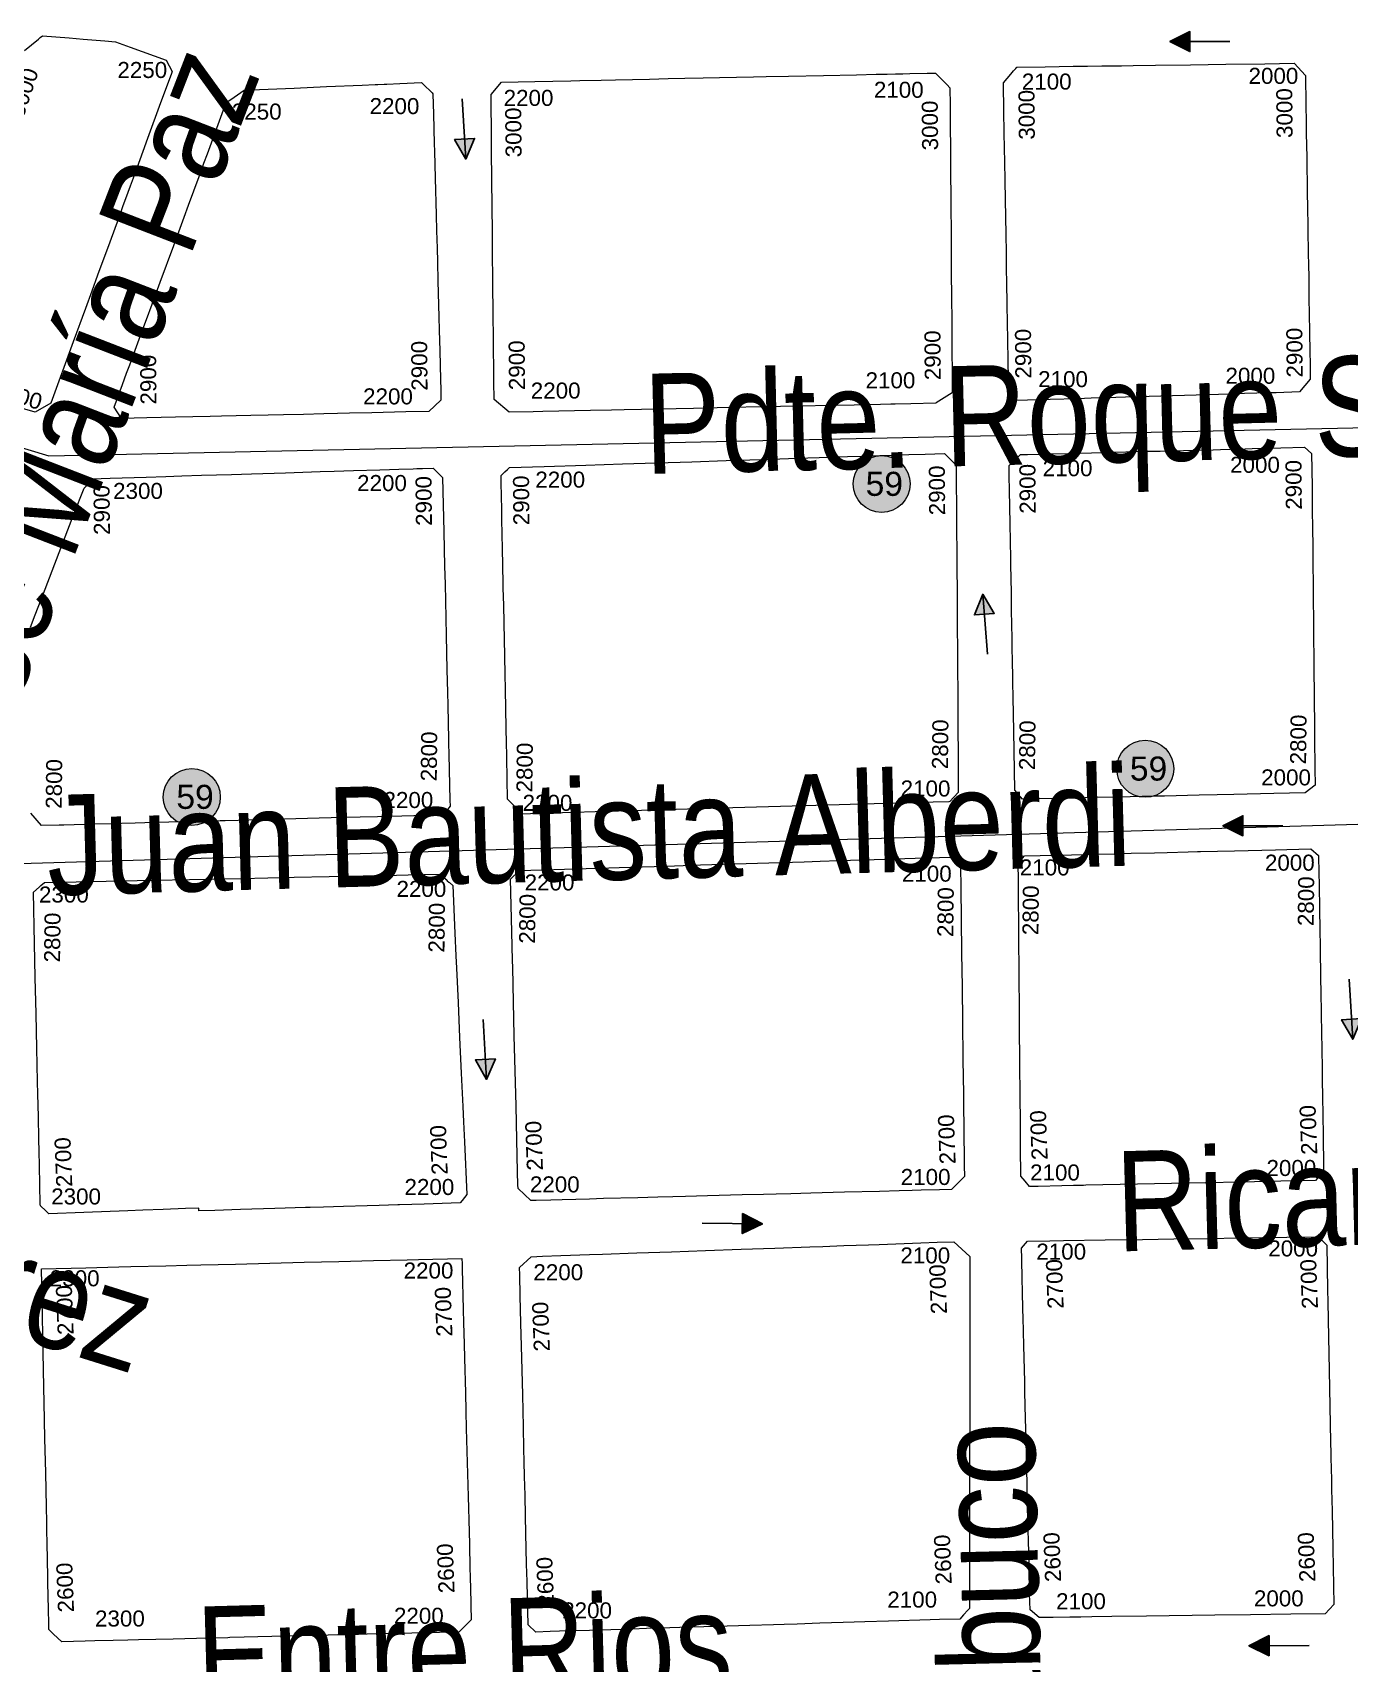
# Model space of a CAD drawing. Header units: millimetres. Extents: x 11558 to 23675, y 49449 to 61482.
# Drawn here: x 18825 to 19153.5, y 56504.7 to 56911.7 of the extents above; entities that cross this region are included whole.
import ezdxf

# ---------------------------------------------------------------- set-up
doc = ezdxf.new("R2010")
doc.units = ezdxf.units.MM
for name, color, linetype in [('0. plano base - nombres calles', 22, 'Continuous'), ('0. Plano Base - PLANO', 254, 'Continuous'), ('0. Plano base - sentido calles', 253, 'Continuous'), ('7. puesta en valor CC la lucila', 212, 'Continuous'), ('numeración', 7, 'Continuous')]:
    doc.layers.add(name, color=color, linetype=linetype)
for name, color, linetype, true_color in [('Linea 59 Por Barrio Golf IDA', 7, 'Continuous', 0x007038), ('Linea 59 Por Barrio Golf VUELTA', 7, 'Continuous', 0xffd147), ('Linea 59 Por la Lucila IDA', 7, 'Continuous', 0x007038), ('Linea 59 Por la Lucila VUELTA', 7, 'Continuous', 0xffc20a)]:
    doc.layers.add(name, color=color, linetype=linetype, true_color=true_color)
doc.layers.get('7. puesta en valor CC la lucila').off()
doc.styles.get("Standard").update_dxf_attribs({"font": 'arial.ttf'})

# ---------------------------------------------------------------- blocks, each defined once
blk = doc.blocks.new('MANZANAS')
at = {"layer": '0. Plano Base - PLANO', "color": 0, "linetype": 'Continuous', "lineweight": 5}
for points in [[(5637892.55, 6180366.94), (5637885.09, 6180362.76), (5637884.97, 6180362.8), (5637882.84, 6180363.39), (5637882.72, 6180363.42), (5637878.88, 6180370.5), (5637876.17, 6180375.5), (5637874.35, 6180378.86), (5637872.04, 6180383.12), (5637869.48, 6180387.85), (5637867.89, 6180390.79), (5637865.96, 6180394.36), (5637863.72, 6180398.48), (5637859.65, 6180406), (5637857.29, 6180410.35), (5637856.92, 6180411.04), (5637855.54, 6180413.58), (5637855.05, 6180414.49), (5637853.6, 6180417.16), (5637851.56, 6180420.93), (5637849.16, 6180425.36), (5637845.72, 6180431.71), (5637846.39, 6180434.5), (5637846.63, 6180435.49), (5637846.81, 6180436.27), (5637846.92, 6180436.72), (5637846.93, 6180436.75), (5637853.12, 6180440.07), (5637859.3, 6180443.39), (5637862.45, 6180445.08), (5637865.56, 6180446.74), (5637869.89, 6180449.07), (5637872.44, 6180450.44), (5637877.41, 6180453.1), (5637885.07, 6180457.22), (5637892.82, 6180461.38), (5637901.44, 6180466.01), (5637907.88, 6180469.47), (5637911.74, 6180468.09), (5637915.24, 6180461.61), (5637917.28, 6180457.83), (5637918.65, 6180455.29), (5637921.43, 6180450.15), (5637925.71, 6180442.23), (5637927.34, 6180439.2), (5637929.71, 6180434.81), (5637933.18, 6180428.4), (5637933.91, 6180427.05), (5637935.99, 6180423.2), (5637938.13, 6180419.23), (5637942.08, 6180411.91), (5637944.64, 6180407.18), (5637945.86, 6180404.93), (5637947.8, 6180401.33), (5637946.83, 6180397.27), (5637941.78, 6180394.45), (5637940.47, 6180393.72), (5637937.54, 6180392.08), (5637934.9, 6180390.6), (5637931.65, 6180388.79), (5637924.33, 6180384.7), (5637916.62, 6180380.39), (5637908.94, 6180376.1), (5637904.73, 6180373.74), (5637901.43, 6180371.9), (5637898.58, 6180370.3)], [(5637779.48, 6180304.76), (5637774.17, 6180301.86), (5637769.4, 6180302.97), (5637767.28, 6180306.95), (5637765.73, 6180309.88), (5637763.53, 6180314), (5637761.51, 6180317.79), (5637760.16, 6180320.32), (5637759.55, 6180321.48), (5637755.6, 6180328.89), (5637752.01, 6180335.62), (5637751.37, 6180336.83), (5637750.9, 6180337.71), (5637749.39, 6180340.54), (5637747.17, 6180344.73), (5637747.04, 6180344.95), (5637743.38, 6180351.84), (5637740.44, 6180357.34), (5637739.06, 6180359.93), (5637733.62, 6180370.16), (5637734.52, 6180374.11), (5637741.81, 6180378.09), (5637749.68, 6180382.39), (5637751.68, 6180383.48), (5637756.37, 6180386.05), (5637759.49, 6180387.75), (5637766.95, 6180391.83), (5637771, 6180394.04), (5637774.69, 6180396.06), (5637778.7, 6180398.25), (5637782.26, 6180400.2), (5637789.73, 6180404.28), (5637792.49, 6180405.79), (5637797.34, 6180408.44), (5637805.03, 6180412.64), (5637812.3, 6180416.61), (5637816.55, 6180418.94), (5637819.01, 6180420.28), (5637820.8, 6180421.26), (5637822.43, 6180422.15), (5637823.97, 6180422.99), (5637827.75, 6180425.05), (5637829.58, 6180426.06), (5637829.81, 6180425.98), (5637831.93, 6180425.28), (5637833.39, 6180424.8), (5637833.49, 6180424.77), (5637834.47, 6180424.45), (5637836.51, 6180420.59), (5637839.46, 6180415.02), (5637841.04, 6180412.02), (5637841.44, 6180411.27), (5637843.81, 6180406.78), (5637847.81, 6180399.23), (5637851.88, 6180391.53), (5637855.75, 6180384.21), (5637859.2, 6180377.7), (5637861.39, 6180373.55), (5637864.03, 6180368.55), (5637866.19, 6180364.47), (5637866.65, 6180363.61), (5637869.77, 6180357.7), (5637870.07, 6180357.13), (5637867.71, 6180353.08), (5637867.61, 6180352.92), (5637862.2, 6180349.96), (5637858.76, 6180348.08), (5637857.78, 6180347.55), (5637855.53, 6180346.32), (5637852.67, 6180344.76), (5637849.76, 6180343.17), (5637845.08, 6180340.61), (5637837.42, 6180336.42), (5637829.84, 6180332.28), (5637822.31, 6180328.17), (5637814.59, 6180323.95), (5637806.99, 6180319.79), (5637799.41, 6180315.65), (5637796.63, 6180314.13), (5637792.02, 6180311.62), (5637781.54, 6180305.89)], [(5637939.45, 6180279.12), (5637932.38, 6180275.25), (5637929.64, 6180276.34), (5637922.62, 6180289.29), (5637918.59, 6180296.73), (5637916.82, 6180300), (5637916.03, 6180301.45), (5637914.43, 6180304.41), (5637912.6, 6180307.79), (5637911.63, 6180309.58), (5637911.25, 6180310.28), (5637910.31, 6180312.01), (5637907.91, 6180316.45), (5637906.17, 6180319.66), (5637902.82, 6180325.84), (5637902.08, 6180327.2), (5637897.98, 6180334.77), (5637895.93, 6180338.54), (5637894, 6180342.12), (5637892.25, 6180345.34), (5637891.03, 6180347.59), (5637892.32, 6180351.34), (5637893.85, 6180352.18), (5637898.99, 6180355.02), (5637902.79, 6180357.12), (5637905.29, 6180358.5), (5637907.78, 6180359.88), (5637915.27, 6180364.02), (5637917.53, 6180365.27), (5637920.14, 6180366.71), (5637922.8, 6180368.18), (5637930.46, 6180372.41), (5637934.39, 6180374.58), (5637936, 6180375.48), (5637938.04, 6180376.6), (5637941.38, 6180378.45), (5637942.87, 6180379.27), (5637946.62, 6180381.34), (5637949.18, 6180382.76), (5637954.33, 6180385.61), (5637956.64, 6180385.05), (5637960.52, 6180377.77), (5637962.06, 6180374.88), (5637963.84, 6180371.53), (5637964.84, 6180369.67), (5637968.09, 6180363.56), (5637969.57, 6180360.78), (5637972.02, 6180356.19), (5637973.74, 6180352.97), (5637976.22, 6180348.31), (5637978.7, 6180343.66), (5637980.2, 6180340.85), (5637981.02, 6180339.31), (5637982.5, 6180336.54), (5637984.43, 6180332.92), (5637985.52, 6180330.87), (5637988.52, 6180325.25), (5637990.01, 6180322.44), (5637993.61, 6180315.7), (5637995.56, 6180312.02), (5637994.27, 6180309.15), (5637987.43, 6180305.4), (5637978.62, 6180300.57), (5637975, 6180298.59), (5637971.06, 6180296.43), (5637963.48, 6180292.28), (5637961.1, 6180290.98), (5637955.95, 6180288.15), (5637948.51, 6180284.08), (5637943.6, 6180281.39)], [(5637694.62, 6180258.92), (5637689.07, 6180255.87), (5637686.14, 6180257.55), (5637685.38, 6180263.54), (5637685, 6180266.5), (5637684.72, 6180268.72), (5637683.62, 6180277.41), (5637683.2, 6180280.66), (5637682.69, 6180284.74), (5637681.95, 6180290.54), (5637680.72, 6180300.23), (5637679.77, 6180307.72), (5637679.37, 6180310.88), (5637678.41, 6180318.44), (5637677.97, 6180321.91), (5637677.65, 6180324.38), (5637675.93, 6180337.93), (5637676.55, 6180339.1), (5637678.48, 6180342.7), (5637681.79, 6180344.61), (5637689.3, 6180348.94), (5637696.3, 6180352.98), (5637704.02, 6180357.43), (5637706.8, 6180359.03), (5637707.39, 6180359.37), (5637708.76, 6180360.17), (5637709.03, 6180360.32), (5637709.31, 6180360.48), (5637712.13, 6180362.1), (5637716.86, 6180364.83), (5637717.43, 6180364.68), (5637720.39, 6180363.75), (5637720.66, 6180363.66), (5637720.73, 6180363.55), (5637723.11, 6180359.24), (5637726.71, 6180352.74), (5637727.6, 6180351.13), (5637730.87, 6180345.23), (5637735.31, 6180337.19), (5637737.26, 6180333.67), (5637739.35, 6180329.9), (5637740.98, 6180326.94), (5637743.31, 6180322.74), (5637747.65, 6180314.9), (5637749.25, 6180312), (5637751.75, 6180307.49), (5637755.21, 6180301.24), (5637756.46, 6180298.98), (5637757.37, 6180297.33), (5637757.71, 6180296.71), (5637756.33, 6180292.83), (5637751.26, 6180290.04), (5637748.84, 6180288.71), (5637743.82, 6180285.95), (5637738.99, 6180283.3), (5637736.3, 6180281.82), (5637733.38, 6180280.21), (5637728.88, 6180277.74), (5637724.5, 6180275.34), (5637721.14, 6180273.49), (5637717.4, 6180271.44), (5637710.99, 6180267.91), (5637708.49, 6180266.54), (5637700.9, 6180262.37)], [(5637826.78, 6180216.3), (5637823.45, 6180214.44), (5637818.37, 6180216.01), (5637816, 6180220.37), (5637815.61, 6180221.07), (5637813.69, 6180224.59), (5637812.99, 6180225.88), (5637811.8, 6180228.05), (5637807.69, 6180235.58), (5637805.14, 6180240.31), (5637803.61, 6180243.15), (5637801.16, 6180247.59), (5637799.39, 6180250.86), (5637795.19, 6180258.5), (5637793.13, 6180262.27), (5637791.95, 6180264.42), (5637791.11, 6180265.98), (5637790.82, 6180266.51), (5637788, 6180271.67), (5637787.11, 6180273.29), (5637786.93, 6180273.64), (5637784.7, 6180277.72), (5637783.75, 6180279.45), (5637780.55, 6180285.31), (5637779.66, 6180286.96), (5637780.09, 6180288.17), (5637780.39, 6180288.99), (5637780.63, 6180289.65), (5637788.22, 6180293.91), (5637797.26, 6180298.99), (5637805.23, 6180303.46), (5637812.65, 6180307.63), (5637820.34, 6180311.94), (5637827.83, 6180316.15), (5637835.59, 6180320.51), (5637837.65, 6180321.66), (5637843.2, 6180324.78), (5637850.45, 6180328.85), (5637854.19, 6180330.95), (5637857.94, 6180333.05), (5637861.28, 6180334.93), (5637864.67, 6180336.83), (5637867.56, 6180338.46), (5637871.11, 6180340.46), (5637875.34, 6180342.83), (5637877.83, 6180342.03), (5637879.24, 6180341.57), (5637881.1, 6180338.06), (5637884.32, 6180331.99), (5637886.04, 6180328.73), (5637890.09, 6180321.06), (5637891.06, 6180319.22), (5637894.14, 6180313.4), (5637898.31, 6180305.49), (5637900.58, 6180301.19), (5637902.34, 6180297.87), (5637906.36, 6180290.24), (5637910.41, 6180282.58), (5637912.45, 6180278.71), (5637917.41, 6180269.31), (5637916.55, 6180266.32), (5637916.34, 6180266.2), (5637909.53, 6180262.41), (5637906.32, 6180260.62), (5637900.05, 6180257.12), (5637897.26, 6180255.57), (5637892.46, 6180252.89), (5637889.93, 6180251.48), (5637884.81, 6180248.63), (5637869.27, 6180239.97), (5637861.89, 6180235.86), (5637854.32, 6180231.64), (5637846.86, 6180227.49), (5637839.24, 6180223.24), (5637834.51, 6180220.6), (5637829.71, 6180217.93), (5637827.36, 6180216.62)], [(5637979.44, 6180190.78), (5637978.53, 6180190.28), (5637976.94, 6180190.93), (5637975.38, 6180191.56), (5637974.32, 6180193.57), (5637973.05, 6180195.97), (5637971.95, 6180198.03), (5637971.75, 6180198.42), (5637969.5, 6180202.65), (5637965.56, 6180210.1), (5637962.67, 6180215.54), (5637961.44, 6180217.86), (5637958.6, 6180223.23), (5637957.27, 6180225.74), (5637954.64, 6180230.69), (5637953.25, 6180233.31), (5637950.03, 6180239.39), (5637949.09, 6180241.16), (5637946.13, 6180246.75), (5637945.16, 6180248.59), (5637943.84, 6180251.06), (5637942.95, 6180252.75), (5637940.88, 6180256.66), (5637938.81, 6180260.57), (5637939.33, 6180262.88), (5637946.24, 6180266.69), (5637949.6, 6180268.54), (5637952.7, 6180270.25), (5637955.09, 6180271.57), (5637959.03, 6180273.74), (5637962.66, 6180275.75), (5637967.74, 6180278.55), (5637970.57, 6180280.11), (5637975.12, 6180282.62), (5637977.14, 6180283.73), (5637977.82, 6180284.11), (5637985.29, 6180288.23), (5637994.21, 6180293.15), (5637996.72, 6180294.54), (5638001.96, 6180297.42), (5638004.45, 6180296.81), (5638006.56, 6180292.9), (5638007.83, 6180290.56), (5638010.92, 6180284.83), (5638011.83, 6180283.13), (5638012.17, 6180282.51), (5638013.39, 6180280.25), (5638015.11, 6180277.07), (5638019.26, 6180269.38), (5638020.39, 6180267.29), (5638023.34, 6180261.83), (5638027.44, 6180254.22), (5638029.65, 6180250.13), (5638031.53, 6180246.65), (5638032.58, 6180244.72), (5638035.65, 6180239.02), (5638037.16, 6180236.23), (5638041.8, 6180227.62), (5638041.84, 6180227.56), (5638041.15, 6180224.48), (5638033.55, 6180220.33), (5638024.87, 6180215.59), (5638017.04, 6180211.31), (5638002.18, 6180203.19), (5637994.6, 6180199.05), (5637990.81, 6180196.99), (5637990.31, 6180196.71), (5637988.12, 6180195.51), (5637985.58, 6180194.13), (5637980.39, 6180191.29)], [(5637870.84, 6180130.41), (5637869.68, 6180129.76), (5637865.47, 6180131.02), (5637865.03, 6180131.81), (5637863.46, 6180134.66), (5637861.51, 6180138.21), (5637859.61, 6180141.65), (5637855.54, 6180149.04), (5637851.31, 6180156.71), (5637847.07, 6180164.4), (5637842.98, 6180171.83), (5637838.86, 6180179.31), (5637838.03, 6180180.81), (5637834.54, 6180187.14), (5637828.23, 6180198.6), (5637829.19, 6180201.54), (5637836.69, 6180205.74), (5637846.04, 6180210.97), (5637848.67, 6180212.45), (5637850.92, 6180213.7), (5637853.43, 6180215.11), (5637861.13, 6180219.42), (5637868.64, 6180223.62), (5637883.53, 6180231.95), (5637891.24, 6180236.27), (5637894.69, 6180238.19), (5637898.75, 6180240.47), (5637906.49, 6180244.8), (5637915.42, 6180249.8), (5637923.41, 6180254.27), (5637926.27, 6180253.44), (5637929.05, 6180248.26), (5637932.54, 6180241.75), (5637936.65, 6180234.08), (5637940.56, 6180226.78), (5637944.85, 6180218.77), (5637948.92, 6180211.16), (5637951.47, 6180206.41), (5637952.93, 6180203.68), (5637954.04, 6180201.61), (5637954.71, 6180200.35), (5637957.04, 6180196.02), (5637961.64, 6180187.42), (5637962.94, 6180185), (5637961.6, 6180180.66), (5637958.98, 6180179.2), (5637954.94, 6180176.97), (5637952.96, 6180175.87), (5637950.17, 6180174.33), (5637945.84, 6180171.93), (5637938.19, 6180167.69), (5637930.85, 6180163.63), (5637926.45, 6180161.2), (5637923.3, 6180159.45), (5637920.51, 6180157.91), (5637915.82, 6180155.31), (5637908.29, 6180151.14), (5637903.51, 6180148.5), (5637900.7, 6180146.94), (5637897.47, 6180145.15), (5637893.09, 6180142.72), (5637885.55, 6180138.55), (5637884.04, 6180137.72), (5637882.52, 6180136.87), (5637876.52, 6180133.55), (5637874.06, 6180132.19)], [(5638033.32, 6180097.55), (5638030.24, 6180095.89), (5638027.32, 6180096.58), (5638025.42, 6180100.04), (5638022.19, 6180105.91), (5638020.44, 6180109.09), (5638019.03, 6180111.65), (5638016.48, 6180116.3), (5638014.94, 6180119.09), (5638012.23, 6180124.04), (5638008.81, 6180130.24), (5638008.61, 6180130.62), (5638004.2, 6180138.63), (5638002.87, 6180141.05), (5638000.97, 6180144.51), (5637999.87, 6180146.52), (5637995.59, 6180154.3), (5637995.55, 6180154.37), (5637992.16, 6180160.53), (5637991.24, 6180162.21), (5637988.97, 6180166.34), (5637987.59, 6180168.85), (5637985.09, 6180173.39), (5637983.83, 6180175.69), (5637984.36, 6180177.96), (5637989.25, 6180180.59), (5637992.26, 6180182.21), (5638001.42, 6180187.15), (5638009.58, 6180191.54), (5638016.49, 6180195.27), (5638024.1, 6180199.37), (5638030.89, 6180203.03), (5638041.28, 6180208.63), (5638048.28, 6180212.4), (5638051.04, 6180211.48), (5638056.41, 6180201.64), (5638057.81, 6180199.07), (5638062.05, 6180191.3), (5638066.01, 6180184.04), (5638070.35, 6180176.08), (5638074.55, 6180168.38), (5638075.96, 6180165.8), (5638078.27, 6180161.57), (5638078.61, 6180160.95), (5638080.27, 6180157.89), (5638082.82, 6180153.23), (5638087.31, 6180145), (5638094.01, 6180132.71), (5638093.09, 6180129.64), (5638085.6, 6180125.62), (5638076.74, 6180120.87), (5638068.85, 6180116.63), (5638053.85, 6180108.58), (5638046.24, 6180104.48), (5638041.8, 6180102.1), (5638039.44, 6180100.83), (5638037, 6180099.52)], [(5637800.87, 6180091.25), (5637797.36, 6180089.29), (5637797.01, 6180089.92), (5637794.15, 6180088.3), (5637789.3, 6180085.52), (5637784.93, 6180083.03), (5637781.67, 6180081.17), (5637772.1, 6180075.71), (5637764.54, 6180071.4), (5637763.48, 6180071.69), (5637761.71, 6180072.18), (5637761.51, 6180072.54), (5637756.88, 6180081), (5637755.18, 6180084.09), (5637753.7, 6180086.78), (5637750.98, 6180091.76), (5637748.31, 6180096.62), (5637746.79, 6180099.39), (5637742.79, 6180106.68), (5637738.66, 6180114.22), (5637734.32, 6180122.14), (5637730.24, 6180129.59), (5637724.07, 6180140.83), (5637724.75, 6180142.62), (5637724.97, 6180143.19), (5637725.39, 6180144.29), (5637732.35, 6180148.09), (5637742.18, 6180153.45), (5637745.67, 6180155.36), (5637749.65, 6180157.53), (5637757.14, 6180161.62), (5637764.23, 6180165.49), (5637768.59, 6180167.87), (5637780.07, 6180174.14), (5637787.8, 6180178.36), (5637790.66, 6180179.92), (5637795.23, 6180182.42), (5637798.56, 6180184.24), (5637802.5, 6180186.39), (5637805.06, 6180187.79), (5637812.08, 6180191.62), (5637813.17, 6180191.33), (5637814.01, 6180191.12), (5637814.4, 6180191.01), (5637814.89, 6180190.89), (5637815.06, 6180190.85), (5637816.14, 6180190.57), (5637822.09, 6180180.28), (5637824.95, 6180175.34), (5637826.49, 6180172.68), (5637830.78, 6180165.29), (5637835.19, 6180157.68), (5637839.62, 6180150.02), (5637843.82, 6180142.78), (5637845.71, 6180139.5), (5637848.24, 6180135.15), (5637854.85, 6180123.73), (5637854.47, 6180121.91), (5637854.3, 6180121.11), (5637846.45, 6180116.73), (5637841.09, 6180113.73), (5637840.72, 6180113.52), (5637836.68, 6180111.27), (5637834.04, 6180109.79), (5637828.9, 6180106.92), (5637824.57, 6180104.5), (5637821.67, 6180102.87), (5637820.61, 6180102.28), (5637813.95, 6180098.56), (5637806.46, 6180094.37)], [(5637923.58, 6180036.55), (5637920.45, 6180034.8), (5637917.91, 6180035.5), (5637914.58, 6180041.57), (5637912.72, 6180044.96), (5637910.61, 6180048.78), (5637906.89, 6180055.54), (5637904.84, 6180059.28), (5637902.32, 6180063.87), (5637900.05, 6180067.98), (5637898.27, 6180071.22), (5637896.76, 6180073.98), (5637894.09, 6180078.83), (5637890.25, 6180085.81), (5637885.81, 6180093.88), (5637884.37, 6180096.49), (5637881.61, 6180101.51), (5637878.34, 6180107.46), (5637875.82, 6180112.04), (5637874.94, 6180113.64), (5637876.23, 6180117.39), (5637878.72, 6180118.79), (5637882.67, 6180121.03), (5637888.93, 6180124.57), (5637891.77, 6180126.17), (5637899.2, 6180130.37), (5637906.77, 6180134.65), (5637914.16, 6180138.83), (5637921.89, 6180143.2), (5637929.18, 6180147.32), (5637936.79, 6180151.63), (5637939.64, 6180153.23), (5637944.21, 6180155.82), (5637949.54, 6180158.83), (5637951.86, 6180160.14), (5637960.9, 6180165.25), (5637964.45, 6180167.26), (5637968.13, 6180169.34), (5637973.38, 6180167.88), (5637977.64, 6180159.65), (5637979.53, 6180156), (5637981.68, 6180151.84), (5637983.61, 6180148.12), (5637991.49, 6180132.9), (5637993.87, 6180128.31), (5637995.56, 6180125.04), (5637999.41, 6180117.6), (5638003.37, 6180109.96), (5638007.39, 6180102.19), (5638008.73, 6180099.62), (5638010.24, 6180096.69), (5638011.09, 6180095.06), (5638013.27, 6180090.86), (5638013.75, 6180089.92), (5638013.6, 6180089.35), (5638013.2, 6180087.79), (5638012.87, 6180086.47), (5638008.43, 6180083.99), (5638006.41, 6180082.86), (5637997.29, 6180077.76), (5637992.15, 6180074.89), (5637989.8, 6180073.57), (5637987.45, 6180072.26), (5637982.3, 6180069.38), (5637977.37, 6180066.62), (5637974.56, 6180065.05), (5637972.25, 6180063.76), (5637967.07, 6180060.86), (5637959.71, 6180056.75), (5637951.83, 6180052.34), (5637947.45, 6180049.89), (5637944.59, 6180048.29), (5637941.46, 6180046.54), (5637936.82, 6180043.95), (5637934.55, 6180042.68), (5637932.16, 6180041.35), (5637927.9, 6180038.96), (5637925.62, 6180037.69)], [(5637821.71, 6179980.92), (5637816.64, 6179978.12), (5637813.92, 6179978.87), (5637813.24, 6179979.06), (5637812.35, 6179979.3), (5637812.01, 6179979.91), (5637811.55, 6179980.76), (5637810.01, 6179983.58), (5637808.22, 6179986.87), (5637808.12, 6179987.05), (5637806.94, 6179989.22), (5637806.01, 6179990.91), (5637804, 6179994.6), (5637801.98, 6179998.3), (5637800.55, 6180000.92), (5637799.51, 6180002.84), (5637797.67, 6180006.22), (5637793.6, 6180013.67), (5637789.49, 6180021.2), (5637785.16, 6180029.14), (5637783.45, 6180032.28), (5637781.17, 6180036.45), (5637777.43, 6180043.33), (5637777.15, 6180043.83), (5637774.93, 6180047.91), (5637769.23, 6180058.36), (5637778.89, 6180063.69), (5637786.14, 6180067.69), (5637788.76, 6180069.14), (5637796.37, 6180073.34), (5637800.96, 6180075.87), (5637804.05, 6180077.58), (5637811.61, 6180081.74), (5637819.08, 6180085.87), (5637826.62, 6180090.03), (5637834.17, 6180094.2), (5637841.77, 6180098.39), (5637849.1, 6180102.43), (5637851.59, 6180103.81), (5637861.09, 6180109.05), (5637861.76, 6180107.84), (5637862.34, 6180106.8), (5637867.28, 6180097.86), (5637868.87, 6180094.98), (5637871.42, 6180090.38), (5637873.14, 6180087.26), (5637877.35, 6180079.66), (5637879.55, 6180075.67), (5637881.63, 6180071.9), (5637889.87, 6180057.01), (5637894.14, 6180049.28), (5637895.61, 6180046.63), (5637898.55, 6180041.31), (5637899.54, 6180039.52), (5637902.67, 6180033.87), (5637903.03, 6180033.21), (5637904.77, 6180030.07), (5637903.49, 6180026.03), (5637899.15, 6180023.63), (5637896.24, 6180022.03), (5637893.12, 6180020.31), (5637890.05, 6180018.62), (5637886.72, 6180016.78), (5637883.33, 6180014.91), (5637879.05, 6180012.55), (5637874.83, 6180010.22), (5637871.58, 6180008.42), (5637856.44, 6180000.08), (5637853.31, 6179998.35), (5637852.87, 6179998.1), (5637848.57, 6179995.74), (5637840.97, 6179991.54), (5637833.37, 6179987.35), (5637831.02, 6179986.05), (5637827.87, 6179984.32), (5637823.85, 6179982.1)]]:
    blk.add_lwpolyline(points, close=True, dxfattribs=at)
for points in [[(5637625.27, 6180326.21), (5637627.02, 6180330.34), (5637627.25, 6180330.9), (5637627.55, 6180331.6), (5637633.69, 6180334.17), (5637636.9, 6180335.5), (5637641.93, 6180337.6), (5637644.43, 6180338.65), (5637645.38, 6180338.77), (5637648.3, 6180339.16), (5637657.76, 6180340.42), (5637660.35, 6180338.54), (5637660.45, 6180337.79), (5637661.42, 6180330.28), (5637662.63, 6180320.92), (5637663.8, 6180311.89), (5637664.26, 6180308.38), (5637664.48, 6180306.66), (5637664.97, 6180302.9), (5637665.37, 6180299.83), (5637666.17, 6180293.63), (5637667.29, 6180284.93), (5637667.84, 6180280.69), (5637668.44, 6180276.12), (5637669.57, 6180267.33), (5637671.67, 6180251.16), (5637669.23, 6180247.37), (5637641.52, 6180241.75)], [(5637692.92, 6180199.16), (5637692.55, 6180202.51), (5637692.1, 6180206.56), (5637691.79, 6180209.28), (5637690.71, 6180219.05), (5637689.57, 6180229.21), (5637688.8, 6180236.2), (5637689.92, 6180239.4), (5637691.48, 6180240.27), (5637693.47, 6180241.39), (5637701.31, 6180245.78), (5637705.58, 6180248.17), (5637709.08, 6180250.13), (5637713.32, 6180252.51), (5637716.59, 6180254.33), (5637719.88, 6180256.18), (5637724.2, 6180258.6), (5637731.66, 6180262.77), (5637739.19, 6180266.99), (5637742.26, 6180268.71), (5637746.41, 6180271.04), (5637752.19, 6180274.27), (5637754.25, 6180275.43), (5637756.32, 6180276.58), (5637759.45, 6180278.34), (5637760.25, 6180278.79), (5637761.44, 6180279.45), (5637763.79, 6180280.77), (5637766.97, 6180279.76), (5637773.49, 6180267.89), (5637777.62, 6180260.35), (5637779.77, 6180256.43), (5637781.77, 6180252.79), (5637785.93, 6180245.2), (5637790.05, 6180237.71), (5637792.76, 6180232.76), (5637794.34, 6180229.88), (5637798.43, 6180222.43), (5637798.89, 6180221.59), (5637800.22, 6180219.18), (5637805.72, 6180209.16), (5637806.45, 6180207.82), (5637806.13, 6180206.41), (5637805.81, 6180205.02), (5637803.45, 6180203.72), (5637799.55, 6180201.56), (5637791.57, 6180197.14), (5637784, 6180192.95), (5637776.3, 6180188.69), (5637768.74, 6180184.51), (5637765.9, 6180182.93), (5637761.18, 6180180.32), (5637758.29, 6180178.72), (5637757.2, 6180178.12), (5637753.92, 6180176.3), (5637746.01, 6180171.92), (5637742.92, 6180170.21), (5637738.67, 6180167.86), (5637735.64, 6180166.19), (5637733.45, 6180164.97), (5637729.84, 6180162.97), (5637723.06, 6180159.22), (5637722.04, 6180158.65), (5637718.23, 6180156.55), (5637714.42, 6180158.05)]]:
    blk.add_lwpolyline(points, dxfattribs=at)
blk = doc.blocks.new('59 ida')
at = {"layer": 'Linea 59 Por la Lucila IDA', "lineweight": 211, "true_color": 0xededed}
h = blk.add_hatch(color=7, dxfattribs=at)
h.dxf.hatch_style = 1
edge = h.paths.add_edge_path()
edge.add_arc((0, 0), 7.11, 0, 360)
at = {"layer": 'Linea 59 Por la Lucila IDA', "lineweight": 9}
blk.add_circle((0, 0), 7.11, dxfattribs=at)
at = {"layer": 'Linea 59 Por la Lucila IDA', "lineweight": 15, "insert": (-3.84, 3.05), "char_height": 6, "attachment_point": 1}
blk.add_mtext_dynamic_manual_height_columns('59', width=16.4579, gutter_width=12.5, heights=[0], dxfattribs=at)
blk = doc.blocks.new('59')
at = {"layer": 'Linea 59 Por la Lucila VUELTA', "lineweight": 211, "true_color": 0xededed}
h = blk.add_hatch(color=7, dxfattribs=at)
h.dxf.hatch_style = 1
edge = h.paths.add_edge_path()
edge.add_arc((0, 0), 7.11, 0, 360)
at = {"layer": 'Linea 59 Por la Lucila VUELTA', "lineweight": 9}
blk.add_circle((0, 0), 7.11, dxfattribs=at)
at = {"layer": 'Linea 59 Por la Lucila VUELTA', "lineweight": 15, "insert": (-3.99, 3.04), "char_height": 6, "attachment_point": 1}
blk.add_mtext_dynamic_manual_height_columns('59', width=16.4579, gutter_width=12.5, heights=[0], dxfattribs=at)

msp = doc.modelspace()

# ---------------------------------------------------------------- hatches: boundary and pattern name
at = {"layer": '0. Plano base - sentido calles', "linetype": 'Continuous', "lineweight": 25, "ltscale": 2, "true_color": 0x1a1a1a}
h = msp.add_hatch(color=250, dxfattribs=at)
h.dxf.hatch_style = 1
h.paths.add_polyline_path([(19108.73, 56909.42), (19113.73, 56906.93), (19113.73, 56909.43)])
h.paths.add_polyline_path([(19108.73, 56909.42), (19113.73, 56909.43), (19113.72, 56911.93)])
h = msp.add_hatch(color=250, dxfattribs=at)
h.dxf.hatch_style = 1
h.paths.add_polyline_path([(18933.03, 56880.11), (18935.24, 56885.25), (18932.74, 56885.1)])
h.paths.add_polyline_path([(18933.03, 56880.11), (18932.74, 56885.1), (18930.25, 56884.96)])
h = msp.add_hatch(color=250, dxfattribs=at)
h.dxf.hatch_style = 1
h.paths.add_polyline_path([(19062.03, 56771.5), (19059.95, 56766.31), (19062.44, 56766.51)])
h.paths.add_polyline_path([(19062.03, 56771.5), (19062.44, 56766.51), (19064.93, 56766.72)])
h = msp.add_hatch(color=250, dxfattribs=at)
h.dxf.hatch_style = 1
h.paths.add_polyline_path([(19121.95, 56713.7), (19126.96, 56711.21), (19126.95, 56713.71)])
h.paths.add_polyline_path([(19121.95, 56713.7), (19126.95, 56713.71), (19126.95, 56716.21)])
h = msp.add_hatch(color=250, dxfattribs=at)
h.dxf.hatch_style = 1
h.paths.add_polyline_path([(19154.35, 56660.43), (19156.56, 56665.56), (19154.06, 56665.42)])
h.paths.add_polyline_path([(19154.35, 56660.43), (19154.06, 56665.42), (19151.57, 56665.28)])
h = msp.add_hatch(color=250, dxfattribs=at)
h.dxf.hatch_style = 1
h.paths.add_polyline_path([(18938.24, 56650.4), (18940.45, 56655.53), (18937.96, 56655.39)])
h.paths.add_polyline_path([(18938.24, 56650.4), (18937.96, 56655.39), (18935.46, 56655.25)])
h = msp.add_hatch(color=250, dxfattribs=at)
h.dxf.hatch_style = 1
h.paths.add_polyline_path([(19007.07, 56614.34), (19002.1, 56616.9), (19002.07, 56614.4)])
h.paths.add_polyline_path([(19007.07, 56614.34), (19002.07, 56614.4), (19002.04, 56611.9)])
h = msp.add_hatch(color=250, dxfattribs=at)
h.dxf.hatch_style = 1
h.paths.add_polyline_path([(19128.47, 56509.06), (19133.48, 56506.57), (19133.47, 56509.07)])
h.paths.add_polyline_path([(19128.47, 56509.06), (19133.47, 56509.07), (19133.47, 56511.57)])

# ---------------------------------------------------------------- linework, layer by layer
at = {"layer": '0. Plano base - sentido calles', "color": 250, "linetype": 'Continuous', "lineweight": 25, "ltscale": 2, "true_color": 0x1a1a1a}
for points in [[(19123.73, 56909.45), (19108.73, 56909.42), (19113.72, 56911.93), (19113.73, 56906.93), (19108.73, 56909.42)], [(18932.17, 56895.09), (18933.03, 56880.11), (18930.25, 56884.96), (18935.24, 56885.25), (18933.03, 56880.11)], [(19063.26, 56756.55), (19062.03, 56771.5), (19064.93, 56766.72), (19059.95, 56766.31), (19062.03, 56771.5)], [(19136.95, 56713.72), (19121.95, 56713.7), (19126.95, 56716.21), (19126.96, 56711.21), (19121.95, 56713.7)], [(19153.5, 56675.41), (19154.35, 56660.43), (19151.57, 56665.28), (19156.56, 56665.56), (19154.35, 56660.43)], [(18937.39, 56665.38), (18938.24, 56650.4), (18935.46, 56655.25), (18940.45, 56655.53), (18938.24, 56650.4)], [(18992.07, 56614.53), (19007.07, 56614.34), (19002.04, 56611.9), (19002.1, 56616.9), (19007.07, 56614.34)], [(19143.47, 56509.08), (19128.47, 56509.06), (19133.47, 56511.57), (19133.48, 56506.57), (19128.47, 56509.06)]]:
    msp.add_lwpolyline(points, dxfattribs=at)
at = {"layer": 'Linea 59 Por Barrio Golf IDA', "lineweight": 15}
msp.add_lwpolyline([(19486.7, 56723.72), (18810.38, 56703.88), (18733.41, 56731.73), (18760, 56917.62), (18746.38, 57987.23), (17288.61, 57971.93), (17452.71, 57873.56), (17251.63, 57825.71), (17194.87, 57816.96), (17168.92, 57816.96), (17117.99, 57822.91), (16925.91, 57865.43), (16921.78, 57827.32), (17147.09, 57696.76), (17195.39, 57630.33), (17220.54, 57556.01), (17216.89, 57485.71), (17195.1, 57457.39), (16938.3, 57454.72), (16940.6, 57319.1)], dxfattribs=at)
at = {"layer": 'Linea 59 Por Barrio Golf VUELTA', "lineweight": 15}
msp.add_lwpolyline([(17487.16, 57856.59), (18647.9, 57870.22), (18655.24, 56886.64), (18636.48, 56882.65), (18637.52, 56823.54), (18747.54, 56830.54), (18828.98, 56806.05), (19212.49, 56814.29)], dxfattribs=at)

# ---------------------------------------------------------------- block references
at = {"layer": '0. Plano Base - PLANO', "color": 28, "lineweight": 5, "true_color": 0x0d0d0d, "rotation": 332.5463477508169}
msp.add_blockref('MANZANAS', (-7833237.48, -2828296.13), dxfattribs=at)
at = {"layer": '7. puesta en valor CC la lucila', "color": 250, "lineweight": 30, "rotation": 332.5463477508169}
msp.add_blockref('MANZANAS', (-7833237.48, -2828296.13), dxfattribs=at)
at = {"layer": 'Linea 59 Por Barrio Golf IDA', "lineweight": 15}
for p in [(19102.59, 56727.93), (18864.67, 56720.87)]:
    msp.add_blockref('59 ida', p, dxfattribs=at)
at = {"layer": 'Linea 59 Por la Lucila VUELTA', "lineweight": 15}
msp.add_blockref('59', (19036.81, 56799), dxfattribs=at)

# ---------------------------------------------------------------- texts
at = {"layer": '0. plano base - nombres calles', "color": 250, "lineweight": 15, "true_color": 0x1a1a1a, "char_height": 25, "attachment_point": 1}
for s, insert, rotation in [('{\\fArial Narrow|b0|i0|c0|p34;Jose María Paz}', (18786.75, 56724.6), 68.845), ('{\\fArial Narrow|b0|i0|c0|p34;Pdte. Roque Sáenz Peña}', (18977.21, 56826.48), 1.4261), ('{\\fArial Narrow|b0|i0|c0|p34;Juan Bautista Alberdi}', (18828.14, 56721.33), 1.5717), ('{\\fArial Narrow|b0|i0|c0|p34;Ricardo Gutierrez}', (18643.12, 56668.04), 342.5555), ('{\\fArial Narrow|b0|i0|c0|p34;Ricardo Gutiérrez}', (19094.9, 56632.43), 1.551), ('{\\fArial Narrow|b0|i0|c0|p34;Chacabuco}', (19053.53, 56419.65), 91.4248), ('{\\fArial Narrow|b0|i0|c0|p34;Entre Rios}', (18865.52, 56518.8), 1.551)]:
    msp.add_mtext_dynamic_manual_height_columns(s, width=329.255, gutter_width=12.5, heights=[0], dxfattribs=dict(at, insert=insert, rotation=rotation))
at = {"layer": 'numeración', "color": 251, "true_color": 0x606162, "char_height": 4, "attachment_point": 1}
for s, insert in [('2250', (18846.11, 56904.33)), ('2100', (19034.87, 56899.39)), ('2100', (19071.79, 56901.43)), ('2000', (19128.36, 56902.86)), ('2200', (18909.04, 56895.32)), ('2200', (18942.49, 56897.36)), ('2250', (18874.67, 56893.94)), ('2100', (19032.8, 56826.88)), ('2100', (19075.86, 56827.17)), ('2000', (19122.61, 56828.02)), ('2200', (18907.42, 56822.87)), ('2200', (18949.26, 56824.32)), ('2000', (19123.76, 56805.8)), ('2200', (18950.4, 56802.09)), ('2100', (19077, 56804.94)), ('2300', (18845.04, 56799.27)), ('2200', (18905.92, 56801.24)), ('2100', (19041.55, 56725.01)), ('2000', (19131.51, 56727.78)), ('2200', (18912.51, 56722.13)), ('2200', (18947.22, 56721.42)), ('2100', (19071.28, 56705.31)), ('2000', (19132.45, 56706.49)), ('2200', (18915.76, 56699.95)), ('2200', (18947.73, 56701.56)), ('2100', (19041.87, 56703.75)), ('2300', (18826.54, 56698.54)), ('2100', (19041.57, 56628.05)), ('2100', (19073.85, 56629.17)), ('2000', (19132.84, 56630.29)), ('2300', (18829.59, 56623.19)), ('2200', (18917.75, 56625.55)), ('2200', (18949.04, 56626.2)), ('2100', (19041.49, 56608.47)), ('2100', (19075.41, 56609.42)), ('2000', (19133.28, 56610.22)), ('2300', (18829.25, 56602.76)), ('2200', (18917.53, 56604.7)), ('2200', (18949.91, 56604.27)), ('2100', (19038.22, 56522.57)), ('2100', (19080.34, 56522.16)), ('2000', (19129.7, 56522.88)), ('2300', (18840.53, 56517.85)), ('2200', (18915.12, 56518.54)), ('2200', (18957.1, 56519.88))]:
    msp.add_mtext_dynamic_manual_height_columns(s, width=16.0314, gutter_width=12.5, heights=[0], dxfattribs=dict(at, insert=insert))
for s, insert, rotation in [('3000', (18818.8, 56891.44), 71.5703), ('3000', (19071.04, 56884.91), 90.4984), ('3000', (19135.37, 56885.34), 90.4984), ('3000', (18942.98, 56880.51), 90.4984), ('3000', (19046.91, 56882.24), 90.4984), ('2900', (18919.51, 56822.27), 90.4984), ('2900', (18943.83, 56822.4), 90.4984), ('2900', (19047.58, 56824.89), 90.4984), ('2900', (19070.18, 56825.29), 90.4984), ('2900', (19137.88, 56825.56), 90.4984), ('2900', (18851.87, 56818.81), 90.4984), ('2300', (18815.8, 56824.74), 343.8583), ('2900', (19048.67, 56791.17), 90.4984), ('2900', (19071.27, 56791.56), 90.4984), ('2900', (19137.67, 56792.55), 90.4984), ('2900', (18840.26, 56786.28), 90.4984), ('2900', (18920.6, 56788.54), 90.4984), ('2900', (18944.92, 56788.68), 90.4984), ('2800', (19138.72, 56729.04), 89.4008), ('2800', (18921.8, 56724.82), 89.4008), ('2800', (19049.35, 56727.84), 89.4008), ('2800', (19071.08, 56727.6), 89.4008), ('2800', (18945.66, 56722.04), 89.4008), ('2800', (18828.22, 56717.95), 89.4008), ('2800', (19140.63, 56688.68), 89.4008), ('2800', (18946.33, 56684.29), 89.4008), ('2800', (19050.69, 56685.97), 89.4008), ('2800', (19071.93, 56686.41), 89.4008), ('2800', (18827.81, 56679.62), 89.4008), ('2800', (18923.72, 56682.07), 89.4008), ('2700', (19141.54, 56631.52), 92.2018), ('2700', (18948.31, 56627.56), 92.2018), ('2700', (19051.3, 56629.15), 92.2018), ('2700', (19074.26, 56630.2), 92.2018), ('2700', (18830.87, 56623.47), 92.2018), ('2700', (18924.56, 56626.5), 92.2018), ('2700', (19049.13, 56591.75), 92.2018), ('2700', (19078.25, 56593.05), 92.2018), ('2700', (19141.7, 56593.05), 92.2018), ('2700', (18831.21, 56586.56), 92.2018), ('2700', (18925.74, 56586.12), 92.2018), ('2700', (18950.04, 56582.41), 92.2018), ('2600', (19077.62, 56524.88), 92.2018), ('2600', (19141.08, 56524.88), 92.2018), ('2600', (18926.26, 56522.08), 92.2018), ('2600', (19050.31, 56524.3), 92.2018), ('2600', (18831.3, 56517.3), 92.2018), ('2600', (18951.08, 56518.73), 92.2018)]:
    msp.add_mtext_dynamic_manual_height_columns(s, width=16.0314, gutter_width=12.5, heights=[0], dxfattribs=dict(at, insert=insert, rotation=rotation))

doc.saveas('drawing.dxf')
